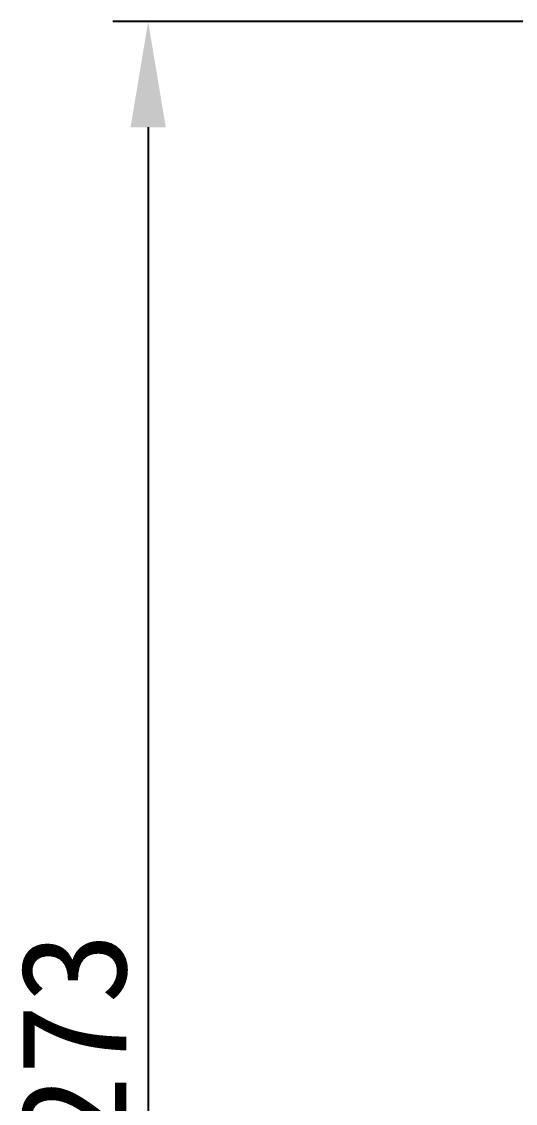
# Model space of a CAD drawing. Extents: x 86520 to 160660, y -2551 to 2752.
# Drawn here: x 87328.7 to 87398.7, y 2162.5 to 2316.1 of the extents above; entities that cross this region are included whole.
import ezdxf

# ---------------------------------------------------------------- set-up
doc = ezdxf.new("R2010")
doc.units = 0
doc.header["$LTSCALE"] = 10
doc.header["$MEASUREMENT"] = 0
doc.layers.get('DEFPOINTS').update_dxf_attribs({"linetype": 'CONTINUOUS'})
doc.layers.add('1', color=7, linetype='CONTINUOUS')
doc.dimstyles.new('경보기_스탈', dxfattribs={"dimtxt": 3.15, "dimasz": 2.5, "dimexe": 1, "dimexo": 1, "dimgap": 1, "dimtad": 1, "dimtoh": 1, "dimdec": 3, "dimzin": 1, "dimtxsty": 'STANDARD', "dimcen": 0, "dimclrd": 2, "dimclre": 2, "dimclrt": 4, "dimazin": 3, "dimtp": 0.1, "dimtm": 0.1, "dimtfac": 1, "dimtdec": 3, "dimtmove": 0, "dimatfit": 3})

# ---------------------------------------------------------------- blocks, each defined once
blk = doc.blocks.new('*D98')
at = {"layer": '1', "color": 1, "linetype": 'CONTINUOUS'}
for p, q in [((87429.41, 2316.08), (87341.64, 2316.08)), ((87346.64, 2301.08), (87346.64, 2058.6)), ((87429.45, 2043.6), (87341.64, 2043.6))]:
    blk.add_line(p, q, dxfattribs=at)
for points in [[(87344.14, 2301.08), (87349.14, 2301.08), (87346.64, 2316.08)], [(87344.14, 2058.6), (87349.14, 2058.6), (87346.64, 2043.6)]]:
    blk.add_solid(points, dxfattribs=at)
at = {"layer": 'DEFPOINTS', "color": 0, "linetype": 'CONTINUOUS'}
for p in [(87430.41, 2316.08), (87346.64, 2043.6), (87430.45, 2043.6)]:
    blk.add_point(p, dxfattribs=at)
at = {"layer": '1', "color": 2, "linetype": 'CONTINUOUS', "insert": (87336.14, 2171.57), "char_height": 6, "attachment_point": 5, "rotation": 90}
blk.add_mtext('{\\H2.5x;273}', dxfattribs=at)

msp = doc.modelspace()

# ---------------------------------------------------------------- dimensions: what is measured, and where the dimension line sits
at = {"layer": '1', "color": 7, "linetype": 'CONTINUOUS'}
dim = msp.add_linear_dim(base=(87346.6417, 2043.6007), p1=(87430.4121, 2316.0786), p2=(87430.4537, 2043.6007), angle=90, text='{\\H2.5x;273}', dimstyle='경보기_스탈', override={"dimtxt": 6, "dimasz": 15, "dimexe": 5, "dimgap": 3, "dimtoh": 0, "dimzin": 9, "dimclrd": 1, "dimclre": 1, "dimclrt": 2, "dimfxl": 0.3}, dxfattribs=at)
dim.commit()
dim.dimension.update_dxf_attribs({"geometry": '*D98', "text_midpoint": (87346.6417, 2171.5727), "dimtype": 160})

doc.saveas('drawing.dxf')
